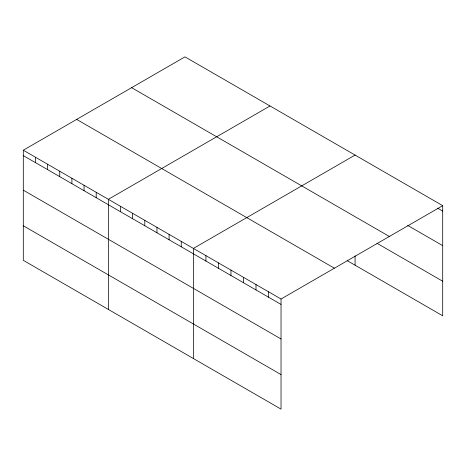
<?xml version="1.0" encoding="UTF-8"?>
<svg xmlns="http://www.w3.org/2000/svg" width="466" height="466" viewBox="0 0 466 466"><rect width="100%" height="100%" fill="white"/><g stroke="black" fill="none" stroke-linecap="round" stroke-linejoin="round"><path stroke-width="0.7" d="M347.176 260.64L442.7 315.791L442.7 205.669L184.967 56.869L23.3 150.209L23.3 260.331L281.033 409.131L281.033 299.009L23.3 150.209M270.018 105.974L108.351 199.314L108.351 309.436M355.069 155.079L193.402 248.419L193.402 358.535M281.033 299.009L442.7 205.669M437.69 208.18L442.7 211.075M407.651 225.393L442.7 245.629M131.616 87.672L389.349 236.472M376.977 243.287L442.7 281.231M76.651 119.407L334.384 268.206M23.3 155.609L281.033 304.409M23.3 190.169L281.033 338.968M23.3 225.771L281.033 374.571M355.069 255.84L355.069 265.201M268.515 291.78L268.515 297.186M255.997 284.557L255.997 289.957M243.479 277.328L243.479 282.728M230.955 270.099L230.955 275.499M218.438 262.871L218.438 268.276M205.92 255.648L205.92 261.047M181.251 241.405L181.251 246.805M169.1 234.386L169.1 239.792M156.955 227.373L156.955 232.773M144.804 220.36L144.804 225.76M132.653 213.341L132.653 218.746M120.502 206.327L120.502 211.727M96.2 192.301L96.2 197.701M84.049 185.282L84.049 190.687M71.898 178.268L71.898 183.668M59.753 171.255L59.753 176.655M47.602 164.242L47.602 169.641M35.451 157.223L35.451 162.628"/></g></svg>
